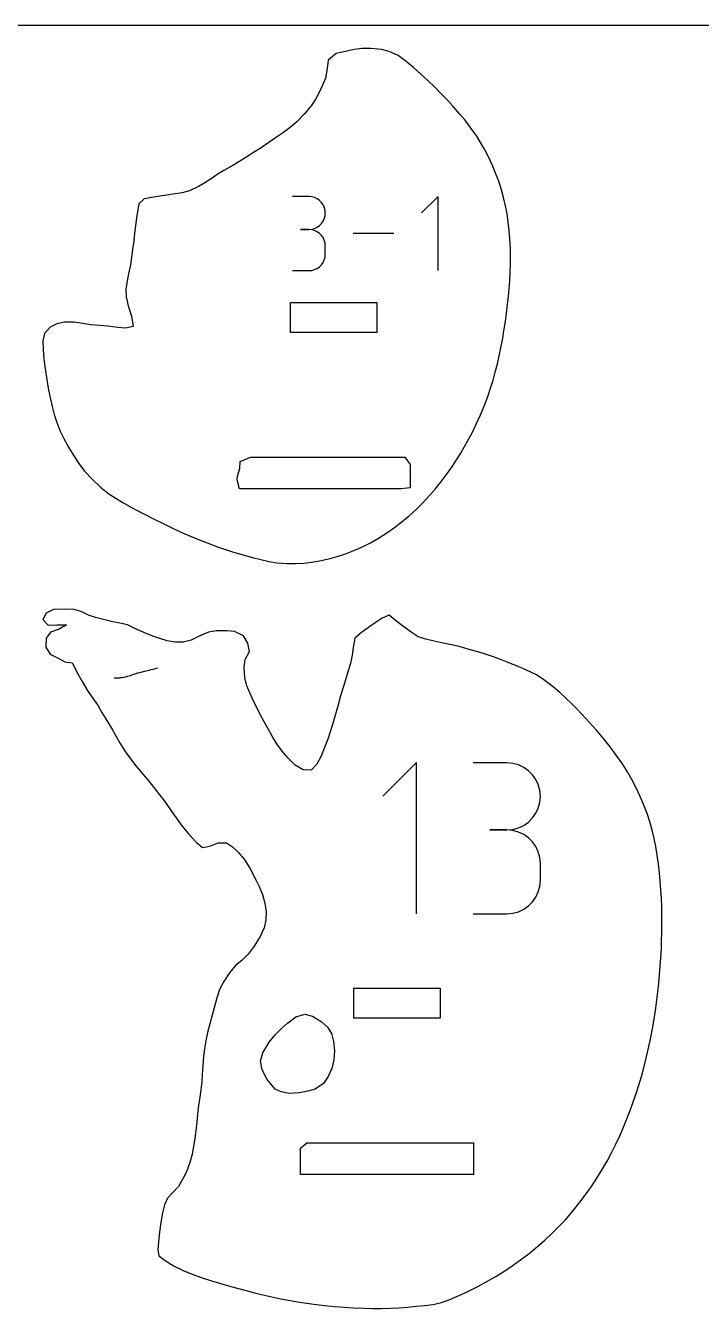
# Model space of a CAD drawing. Extents: x 0 to 300, y 0 to 147.
# Drawn here: x 49.5 to 97.2, y 56.8 to 147.3 of the extents above; entities that cross this region are included whole.
import ezdxf

# ---------------------------------------------------------------- set-up
doc = ezdxf.new("R2010")
doc.units = 0

msp = doc.modelspace()

# ---------------------------------------------------------------- linework, layer by layer
at = {"layer": 'annotation', "color": 1}
for p, q in [((69.46801, 135.263557), (68.305219, 135.263557)), ((69.677141, 135.244786), (69.46801, 135.263557)), ((69.873925, 135.190691), (69.677141, 135.244786)), ((70.055091, 135.104598), (69.873925, 135.190691)), ((70.217365, 134.989834), (70.055091, 135.104598)), ((70.357474, 134.849728), (70.217365, 134.989834)), ((78.585458, 135.269632), (77.421354, 134.1052)), ((78.585458, 130.033298), (78.585458, 135.269632)), ((70.472145, 134.687605), (70.357474, 134.849728)), ((70.558105, 134.506792), (70.472145, 134.687605)), ((70.612081, 134.310618), (70.558105, 134.506792)), ((70.630801, 134.102409), (70.612081, 134.310618)), ((70.612081, 133.893222), (70.630801, 134.102409)), ((70.630801, 134.102409), (70.630801, 134.102409)), ((69.873925, 133.010879), (70.055091, 133.097057)), ((70.055091, 133.097057), (70.217365, 133.211987)), ((70.217365, 133.211987), (70.357474, 133.352369)), ((70.357474, 133.352369), (70.472145, 133.514902)), ((70.472145, 133.514902), (70.558105, 133.696286)), ((70.558105, 133.696286), (70.612081, 133.893222)), ((69.46801, 132.937976), (68.885793, 132.937976)), ((68.885793, 132.937976), (69.46801, 132.937976)), ((69.46801, 132.937976), (69.677141, 132.956752)), ((69.677141, 132.919205), (69.46801, 132.937976)), ((69.46801, 132.937976), (69.46801, 132.937976)), ((69.677141, 132.956752), (69.873925, 133.010879)), ((69.873925, 132.865109), (69.677141, 132.919205)), ((70.055091, 132.779016), (69.873925, 132.865109)), ((70.217365, 132.664253), (70.055091, 132.779016)), ((70.357474, 132.524146), (70.217365, 132.664253)), ((70.472145, 132.362023), (70.357474, 132.524146)), ((70.558105, 132.181211), (70.472145, 132.362023)), ((70.612081, 131.985037), (70.558105, 132.181211)), ((75.458057, 132.651465), (72.594919, 132.651465)), ((70.630801, 131.776827), (70.612081, 131.985037)), ((70.630801, 131.194611), (70.630801, 131.776827)), ((70.630801, 131.776827), (70.630801, 131.776827)), ((70.217365, 130.307077), (70.357474, 130.447157)), ((70.357474, 130.447157), (70.472145, 130.609269)), ((70.472145, 130.609269), (70.558105, 130.790094)), ((70.558105, 130.790094), (70.612081, 130.986315)), ((70.612081, 130.986315), (70.630801, 131.194611)), ((68.305219, 130.033462), (69.46801, 130.033462)), ((69.46801, 130.033462), (69.677141, 130.052222)), ((69.46801, 130.033462), (69.46801, 130.033462)), ((69.677141, 130.052222), (69.873925, 130.106291)), ((69.873925, 130.106291), (70.055091, 130.192349)), ((70.055091, 130.192349), (70.217365, 130.307077)), ((73.996114, 104.033655), (73.98317, 104.026058)), ((56.605508, 101.375157), (56.578688, 101.364783)), ((56.657225, 101.393869), (56.605508, 101.375157)), ((56.850474, 101.451956), (56.657225, 101.393869)), ((56.992311, 101.502201), (56.850474, 101.451956)), ((57.112608, 101.537145), (56.992311, 101.502201)), ((57.191667, 101.557115), (57.112608, 101.537145)), ((57.371875, 101.617287), (57.191667, 101.557115)), ((57.42913, 101.630638), (57.371875, 101.617287)), ((57.621667, 101.685488), (57.42913, 101.630638)), ((57.843131, 101.741769), (57.621667, 101.685488)), ((57.905261, 101.75598), (57.843131, 101.741769)), ((58.191671, 101.826445), (57.905261, 101.75598)), ((58.250634, 101.840106), (58.191671, 101.826445)), ((58.562657, 101.918103), (58.250634, 101.840106)), ((58.603627, 101.927909), (58.562657, 101.918103)), ((58.814446, 101.983233), (58.603627, 101.927909)), ((55.729516, 101.266315), (55.729188, 101.266303)), ((55.846511, 101.270324), (55.730131, 101.266336)), ((55.89023, 101.272431), (55.846511, 101.270324)), ((55.895205, 101.273087), (55.89023, 101.272431)), ((56.106796, 101.284457), (55.895205, 101.273087)), ((56.162234, 101.292042), (56.106796, 101.284457)), ((56.274693, 101.301973), (56.162234, 101.292042)), ((56.382509, 101.321148), (56.274693, 101.301973)), ((56.418871, 101.323683), (56.382509, 101.321148)), ((56.475957, 101.336558), (56.418871, 101.323683)), ((56.578688, 101.364783), (56.475957, 101.336558)), ((77.069381, 95.315257), (74.698089, 92.943296)), ((77.069381, 84.648789), (77.069381, 95.315257)), ((83.437589, 95.302882), (81.068972, 95.302882)), ((83.863591, 95.264645), (83.437589, 95.302882)), ((84.264443, 95.154452), (83.863591, 95.264645)), ((84.63348, 94.979079), (84.264443, 95.154452)), ((84.964033, 94.745305), (84.63348, 94.979079)), ((85.249437, 94.459907), (84.964033, 94.745305)), ((85.483023, 94.12966), (85.249437, 94.459907)), ((85.658124, 93.761344), (85.483023, 94.12966)), ((85.768075, 93.361735), (85.658124, 93.761344)), ((85.806206, 92.93761), (85.768075, 93.361735)), ((85.658124, 92.110334), (85.768075, 92.511494)), ((85.768075, 92.511494), (85.806206, 92.93761)), ((85.806206, 92.93761), (85.806206, 92.93761)), ((85.249437, 91.409771), (85.483023, 91.740852)), ((85.483023, 91.740852), (85.658124, 92.110334)), ((83.437589, 90.565648), (82.251609, 90.565648)), ((82.251609, 90.565648), (83.437589, 90.565648)), ((83.437589, 90.565648), (83.863591, 90.603895)), ((83.863591, 90.527411), (83.437589, 90.565648)), ((83.437589, 90.565648), (83.437589, 90.565648)), ((83.863591, 90.603895), (84.264443, 90.714152)), ((84.264443, 90.417218), (83.863591, 90.527411)), ((84.264443, 90.714152), (84.63348, 90.889699)), ((84.63348, 90.889699), (84.964033, 91.123813)), ((84.964033, 91.123813), (85.249437, 91.409771)), ((84.63348, 90.241846), (84.264443, 90.417218)), ((84.964033, 90.008071), (84.63348, 90.241846)), ((85.249437, 89.722673), (84.964033, 90.008071)), ((85.483023, 89.392427), (85.249437, 89.722673)), ((85.658124, 89.02411), (85.483023, 89.392427)), ((85.768075, 88.624501), (85.658124, 89.02411)), ((85.806206, 88.200376), (85.768075, 88.624501)), ((85.806206, 87.014395), (85.806206, 88.200376)), ((85.806206, 88.200376), (85.806206, 88.200376)), ((85.768075, 86.590094), (85.806206, 87.014395)), ((85.483023, 85.822048), (85.658124, 86.190391)), ((85.658124, 86.190391), (85.768075, 86.590094)), ((84.63348, 84.972777), (84.964033, 85.20648)), ((84.964033, 85.20648), (85.249437, 85.491824)), ((85.249437, 85.491824), (85.483023, 85.822048)), ((81.068972, 84.649123), (83.437589, 84.649123)), ((83.437589, 84.649123), (83.863591, 84.687338)), ((83.437589, 84.649123), (83.437589, 84.649123)), ((83.863591, 84.687338), (84.264443, 84.797477)), ((84.264443, 84.797477), (84.63348, 84.972777))]:
    msp.add_line(p, q, dxfattribs=at)
at = {"layer": 'boundary', "color": 5}
for p, q in [((70.836293, 144.875636), (70.751458, 144.30832)), ((71.400053, 145.366733), (70.836293, 144.875636)), ((72.064217, 145.491878), (71.400053, 145.366733)), ((72.668067, 145.631283), (72.064217, 145.491878)), ((73.213814, 145.705884), (72.668067, 145.631283)), ((73.8481, 145.716278), (73.213814, 145.705884)), ((74.60485, 145.629676), (73.8481, 145.716278)), ((75.141459, 145.497921), (74.60485, 145.629676)), ((75.767994, 145.223444), (75.141459, 145.497921)), ((76.342571, 144.798732), (75.767994, 145.223444)), ((70.751458, 144.30832), (70.640541, 143.609606)), ((76.8757, 144.344844), (76.342571, 144.798732)), ((77.373577, 143.890201), (76.8757, 144.344844)), ((70.438142, 143.110725), (70.198641, 142.603636)), ((70.640541, 143.609606), (70.438142, 143.110725)), ((77.861855, 143.438582), (77.373577, 143.890201)), ((78.354848, 142.96787), (77.861855, 143.438582)), ((70.198641, 142.603636), (69.915462, 142.092649)), ((78.793379, 142.535467), (78.354848, 142.96787)), ((79.290195, 142.019414), (78.793379, 142.535467)), ((69.624583, 141.667185), (69.149468, 141.065228)), ((69.915462, 142.092649), (69.624583, 141.667185)), ((79.660536, 141.618347), (79.290195, 142.019414)), ((80.150926, 141.05886), (79.660536, 141.618347)), ((68.623614, 140.531412), (68.152386, 140.134606)), ((69.149468, 141.065228), (68.623614, 140.531412)), ((80.496393, 140.640495), (80.150926, 141.05886)), ((80.861548, 140.165154), (80.496393, 140.640495)), ((67.125035, 139.394209), (66.647101, 139.071897)), ((67.599182, 139.72196), (67.125035, 139.394209)), ((68.152386, 140.134606), (67.599182, 139.72196)), ((81.312469, 139.513939), (80.861548, 140.165154)), ((81.585452, 139.075282), (81.312469, 139.513939)), ((66.168167, 138.752165), (65.504455, 138.316247)), ((66.647101, 139.071897), (66.168167, 138.752165)), ((81.860665, 138.592853), (81.585452, 139.075282)), ((82.140404, 138.05636), (81.860665, 138.592853)), ((64.539559, 137.711486), (64.09425, 137.448158)), ((65.021423, 138.008556), (64.539559, 137.711486)), ((65.504455, 138.316247), (65.021423, 138.008556)), ((82.427125, 137.444416), (82.140404, 138.05636)), ((62.999527, 136.805738), (62.580531, 136.517786)), ((63.463789, 137.088203), (62.999527, 136.805738)), ((64.09425, 137.448158), (63.463789, 137.088203)), ((82.647413, 136.918574), (82.427125, 137.444416)), ((82.86473, 136.335328), (82.647413, 136.918574)), ((61.682537, 135.963161), (61.049154, 135.669125)), ((62.138881, 136.228148), (61.682537, 135.963161)), ((62.580531, 136.517786), (62.138881, 136.228148)), ((83.062202, 135.727359), (82.86473, 136.335328)), ((57.857264, 135.104581), (57.482432, 134.748832)), ((58.391894, 135.187567), (57.857264, 135.104581)), ((59.118129, 135.304041), (58.391894, 135.187567)), ((59.888119, 135.420597), (59.118129, 135.304041)), ((60.528362, 135.515986), (59.888119, 135.420597)), ((61.049154, 135.669125), (60.528362, 135.515986)), ((83.212203, 135.185263), (83.062202, 135.727359)), ((83.34786, 134.608044), (83.212203, 135.185263)), ((57.482432, 134.748832), (57.325695, 133.932643)), ((83.456478, 134.031738), (83.34786, 134.608044)), ((83.544392, 133.44245), (83.456478, 134.031738)), ((57.25768, 133.391732), (57.174312, 132.645939)), ((57.325695, 133.932643), (57.25768, 133.391732)), ((83.61181, 132.848672), (83.544392, 133.44245)), ((57.174312, 132.645939), (57.110363, 132.113643)), ((83.659725, 132.243883), (83.61181, 132.848672)), ((83.68858, 131.619133), (83.659725, 132.243883)), ((57.036328, 131.524808), (56.965855, 130.993316)), ((57.110363, 132.113643), (57.036328, 131.524808)), ((83.69914, 131.009949), (83.68858, 131.619133)), ((56.875601, 130.439002), (56.745908, 129.8189)), ((56.965855, 130.993316), (56.875601, 130.439002)), ((83.679496, 129.91777), (83.696159, 130.497448)), ((83.696159, 130.497448), (83.69914, 131.009949)), ((56.745908, 129.8189), (56.64298, 129.309885)), ((83.650693, 129.341648), (83.679496, 129.91777)), ((56.64298, 129.309885), (56.558041, 128.71083)), ((56.558041, 128.71083), (56.576124, 128.185765)), ((83.558394, 128.207097), (83.611499, 128.777827)), ((83.611499, 128.777827), (83.650693, 129.341648)), ((56.576124, 128.185765), (56.729862, 127.552908)), ((83.420049, 127.03964), (83.49537, 127.661141)), ((83.49537, 127.661141), (83.558394, 128.207097)), ((56.729862, 127.552908), (56.944088, 126.831517)), ((56.944088, 126.831517), (57.069434, 126.098831)), ((83.339515, 126.446838), (83.420049, 127.03964)), ((51.209882, 126.043759), (50.819821, 125.601037)), ((51.694478, 126.278169), (51.209882, 126.043759)), ((52.226463, 126.405154), (51.694478, 126.278169)), ((52.85808, 126.398077), (52.226463, 126.405154)), ((53.370141, 126.315058), (52.85808, 126.398077)), ((54.088773, 126.198945), (53.370141, 126.315058)), ((54.715779, 126.169788), (54.088773, 126.198945)), ((55.283281, 126.121933), (54.715779, 126.169788)), ((56.000446, 126.020948), (55.283281, 126.121933)), ((56.532621, 125.965817), (56.000446, 126.020948)), ((57.069434, 126.098831), (56.532621, 125.965817)), ((83.238816, 125.793469), (83.339515, 126.446838)), ((50.819821, 125.601037), (50.692428, 125.070051)), ((50.692428, 125.070051), (50.724909, 124.440316)), ((83.027599, 124.594573), (83.153055, 125.262262)), ((83.153055, 125.262262), (83.238816, 125.793469)), ((50.724909, 124.440316), (50.77785, 123.826226)), ((82.773631, 123.446651), (82.903244, 124.01729)), ((82.903244, 124.01729), (83.027599, 124.594573)), ((50.77785, 123.826226), (50.847693, 123.261864)), ((50.847693, 123.261864), (50.953877, 122.484129)), ((82.622915, 122.868157), (82.773631, 123.446651)), ((50.953877, 122.484129), (51.083589, 121.735121)), ((82.309922, 121.802187), (82.466782, 122.309898)), ((82.466782, 122.309898), (82.622915, 122.868157)), ((51.083589, 121.735121), (51.189917, 121.169312)), ((82.119346, 121.219767), (82.309922, 121.802187)), ((51.189917, 121.169312), (51.359722, 120.44446)), ((51.359722, 120.44446), (51.490942, 119.882834)), ((81.577759, 119.84723), (81.878996, 120.584504)), ((81.878996, 120.584504), (82.119346, 121.219767)), ((51.490942, 119.882834), (51.652793, 119.380726)), ((81.285744, 119.192327), (81.577759, 119.84723)), ((51.652793, 119.380726), (51.933047, 118.700989)), ((51.933047, 118.700989), (52.187688, 118.180212)), ((80.755468, 118.155488), (81.035757, 118.692299)), ((81.035757, 118.692299), (81.285744, 119.192327)), ((52.187688, 118.180212), (52.543199, 117.536098)), ((80.46359, 117.620602), (80.755468, 118.155488)), ((52.543199, 117.536098), (52.877532, 116.970079)), ((52.877532, 116.970079), (53.235357, 116.423132)), ((79.8872, 116.678136), (80.18716, 117.156782)), ((80.18716, 117.156782), (80.46359, 117.620602)), ((53.235357, 116.423132), (53.638565, 115.892768)), ((53.638565, 115.892768), (54.17472, 115.316744)), ((79.244292, 115.738966), (79.595369, 116.238841)), ((79.595369, 116.238841), (79.8872, 116.678136)), ((54.17472, 115.316744), (54.765955, 114.760736)), ((78.37119, 114.615896), (78.756564, 115.093256)), ((78.756564, 115.093256), (79.244292, 115.738966)), ((54.765955, 114.760736), (55.364788, 114.289957)), ((55.364788, 114.289957), (55.805611, 114.003097)), ((77.456546, 113.607178), (77.981296, 114.167886)), ((77.981296, 114.167886), (78.37119, 114.615896)), ((55.805611, 114.003097), (56.33294, 113.681602)), ((56.33294, 113.681602), (56.965773, 113.323164)), ((56.965773, 113.323164), (57.499199, 113.036862)), ((76.522314, 112.717184), (77.035902, 113.188624)), ((77.035902, 113.188624), (77.456546, 113.607178)), ((57.499199, 113.036862), (58.151215, 112.699014)), ((58.151215, 112.699014), (58.177765, 112.685379)), ((58.177765, 112.685379), (58.637772, 112.456837)), ((58.637772, 112.456837), (59.138332, 112.208798)), ((75.511273, 111.903028), (75.97095, 112.256619)), ((75.97095, 112.256619), (76.522314, 112.717184)), ((59.138332, 112.208798), (59.701655, 111.937056)), ((59.701655, 111.937056), (60.297704, 111.658291)), ((60.297704, 111.658291), (60.879845, 111.39785)), ((60.879845, 111.39785), (61.447147, 111.153181)), ((74.384722, 111.164578), (74.961883, 111.526216)), ((74.961883, 111.526216), (75.511273, 111.903028)), ((61.447147, 111.153181), (61.979267, 110.93924)), ((61.979267, 110.93924), (62.489788, 110.745935)), ((62.489788, 110.745935), (63.026499, 110.551613)), ((63.026499, 110.551613), (63.598842, 110.353731)), ((72.635982, 110.283006), (73.302151, 110.57796)), ((73.302151, 110.57796), (73.812115, 110.833539)), ((73.812115, 110.833539), (74.384722, 111.164578)), ((63.598842, 110.353731), (64.152414, 110.174449)), ((64.152414, 110.174449), (64.735093, 109.998862)), ((64.735093, 109.998862), (65.490612, 109.786762)), ((65.490612, 109.786762), (66.075922, 109.641186)), ((66.075922, 109.641186), (66.672061, 109.514871)), ((69.654072, 109.450511), (70.214962, 109.55631)), ((70.214962, 109.55631), (70.980507, 109.726716)), ((70.980507, 109.726716), (71.471789, 109.860001)), ((71.471789, 109.860001), (72.061323, 110.060218)), ((72.061323, 110.060218), (72.635982, 110.283006)), ((66.672061, 109.514871), (67.207795, 109.419289)), ((67.207795, 109.419289), (67.951336, 109.363795)), ((67.951336, 109.363795), (68.558485, 109.360183)), ((68.558485, 109.360183), (69.110785, 109.386952)), ((69.110785, 109.386952), (69.654072, 109.450511)), ((51.445846, 106.125265), (50.935893, 105.868693)), ((52.271477, 106.149089), (51.445846, 106.125265)), ((52.909013, 106.119485), (52.271477, 106.149089)), ((53.406245, 105.977685), (52.909013, 106.119485)), ((53.92814, 105.725062), (53.406245, 105.977685)), ((50.935893, 105.868693), (50.700964, 105.415322)), ((50.700964, 105.415322), (51.075827, 105.007362)), ((51.075827, 105.007362), (51.676912, 105.039647)), ((51.676912, 105.039647), (52.380024, 105.038679)), ((52.380024, 105.038679), (51.857684, 104.733492)), ((54.419621, 105.561873), (53.92814, 105.725062)), ((55.084175, 105.38346), (54.419621, 105.561873)), ((55.630454, 105.260365), (55.084175, 105.38346)), ((56.137837, 105.153912), (55.630454, 105.260365)), ((56.664824, 105.033268), (56.137837, 105.153912)), ((57.145126, 104.815487), (56.664824, 105.033268)), ((74.209406, 105.216752), (73.678631, 104.85587)), ((74.652253, 105.499157), (74.209406, 105.216752)), ((75.135054, 105.731399), (74.652253, 105.499157)), ((75.562825, 105.379418), (75.135054, 105.731399)), ((75.975053, 105.048597), (75.562825, 105.379418)), ((76.691646, 104.515374), (75.975053, 105.048597)), ((51.229589, 104.53298), (50.936115, 104.087799)), ((51.857684, 104.733492), (51.229589, 104.53298)), ((57.834195, 104.499065), (57.145126, 104.815487)), ((58.469498, 104.23295), (57.834195, 104.499065)), ((58.953757, 104.065316), (58.469498, 104.23295)), ((61.689712, 104.219113), (61.162814, 103.965253)), ((62.396443, 104.522124), (61.689712, 104.219113)), ((62.952005, 104.624303), (62.396443, 104.522124)), ((63.708588, 104.609002), (62.952005, 104.624303)), ((64.224473, 104.575428), (63.708588, 104.609002)), ((64.851326, 104.261235), (64.224473, 104.575428)), ((65.160611, 103.737392), (64.851326, 104.261235)), ((72.703789, 104.092169), (72.596801, 103.430176)), ((73.180572, 104.493169), (72.703789, 104.092169)), ((73.678631, 104.85587), (73.180572, 104.493169)), ((77.185101, 104.194368), (76.691646, 104.515374)), ((77.720031, 104.038444), (77.185101, 104.194368)), ((50.936115, 104.087799), (50.917909, 103.473596)), ((50.917909, 103.473596), (51.215116, 102.96247)), ((59.482869, 103.911843), (58.953757, 104.065316)), ((60.044785, 103.81671), (59.482869, 103.911843)), ((60.599184, 103.826107), (60.044785, 103.81671)), ((61.162814, 103.965253), (60.599184, 103.826107)), ((65.279396, 103.149725), (65.160611, 103.737392)), ((72.596801, 103.430176), (72.534959, 102.904704)), ((78.309686, 103.897125), (77.720031, 104.038444)), ((78.957016, 103.752793), (78.309686, 103.897125)), ((79.53863, 103.625699), (78.957016, 103.752793)), ((80.065769, 103.499905), (79.53863, 103.625699)), ((80.785893, 103.309086), (80.065769, 103.499905)), ((81.29196, 103.164485), (80.785893, 103.309086)), ((51.215116, 102.96247), (51.777334, 102.687879)), ((51.777334, 102.687879), (52.255306, 102.434628)), ((52.255306, 102.434628), (52.770451, 102.347263)), ((52.770451, 102.347263), (53.165922, 101.592406)), ((64.908209, 102.029715), (64.980878, 102.583924)), ((64.980878, 102.583924), (65.279396, 103.149725)), ((72.407819, 102.304557), (72.228968, 101.726375)), ((72.534959, 102.904704), (72.407819, 102.304557)), ((81.863653, 102.98746), (81.29196, 103.164485)), ((82.425017, 102.80085), (81.863653, 102.98746)), ((82.995107, 102.5966), (82.425017, 102.80085)), ((83.592391, 102.368765), (82.995107, 102.5966)), ((84.190592, 102.126348), (83.592391, 102.368765)), ((53.165922, 101.592406), (53.466147, 101.036852)), ((64.954312, 101.320308), (64.908209, 102.029715)), ((72.228968, 101.726375), (72.071593, 101.219351)), ((84.833768, 101.84053), (84.190592, 102.126348)), ((85.529191, 101.515422), (84.833768, 101.84053)), ((86.059829, 101.167228), (85.529191, 101.515422)), ((53.466147, 101.036852), (53.878846, 100.369705)), ((65.101892, 100.739913), (64.954312, 101.320308)), ((65.308777, 100.243198), (65.101892, 100.739913)), ((71.890598, 100.627029), (71.70984, 100.018459)), ((72.071593, 101.219351), (71.890598, 100.627029)), ((86.706221, 100.659215), (86.059829, 101.167228)), ((87.178131, 100.25762), (86.706221, 100.659215)), ((53.878846, 100.369705), (54.282901, 99.791816)), ((54.282901, 99.791816), (54.593786, 99.322044)), ((65.595635, 99.616999), (65.308777, 100.243198)), ((65.819955, 99.152385), (65.595635, 99.616999)), ((71.70984, 100.018459), (71.535619, 99.397612)), ((87.630608, 99.837943), (87.178131, 100.25762)), ((87.993414, 99.481799), (87.630608, 99.837943)), ((54.593786, 99.322044), (54.868218, 98.848996)), ((54.868218, 98.848996), (55.208352, 98.298904)), ((66.066707, 98.669), (65.819955, 99.152385)), ((66.318638, 98.196736), (66.066707, 98.669)), ((71.396872, 98.903973), (71.204953, 98.247541)), ((71.535619, 99.397612), (71.396872, 98.903973)), ((88.36824, 99.103174), (87.993414, 99.481799)), ((88.729678, 98.731041), (88.36824, 99.103174)), ((89.253832, 98.175693), (88.729678, 98.731041)), ((55.208352, 98.298904), (55.612279, 97.628752)), ((66.622896, 97.658686), (66.318638, 98.196736)), ((71.204953, 98.247541), (71.007272, 97.570935)), ((89.763542, 97.604582), (89.253832, 98.175693)), ((55.612279, 97.628752), (55.867702, 97.1644)), ((55.867702, 97.1644), (56.163005, 96.657312)), ((66.890177, 97.185761), (66.622896, 97.658686)), ((67.206737, 96.645438), (66.890177, 97.185761)), ((70.79992, 96.960316), (70.583763, 96.373445)), ((71.007272, 97.570935), (70.79992, 96.960316)), ((90.261792, 97.01658), (89.763542, 97.604582)), ((90.722997, 96.437118), (90.261792, 97.01658)), ((56.163005, 96.657312), (56.4593, 96.162564)), ((56.4593, 96.162564), (56.829571, 95.646533)), ((67.578878, 96.118999), (67.206737, 96.645438)), ((67.998481, 95.620884), (67.578878, 96.118999)), ((70.583763, 96.373445), (70.328865, 95.777035)), ((91.164853, 95.844056), (90.722997, 96.437118)), ((56.829571, 95.646533), (57.178515, 95.204331)), ((57.178515, 95.204331), (57.622785, 94.672845)), ((68.511183, 95.13439), (67.998481, 95.620884)), ((69.0771, 94.807902), (68.511183, 95.13439)), ((70.027434, 95.210711), (69.624673, 94.77536)), ((70.328865, 95.777035), (70.027434, 95.210711)), ((91.592469, 95.228856), (91.164853, 95.844056)), ((91.957574, 94.661715), (91.592469, 95.228856)), ((57.622785, 94.672845), (58.099921, 94.093266)), ((69.624673, 94.77536), (69.0771, 94.807902)), ((92.267908, 94.122594), (91.957574, 94.661715)), ((58.099921, 94.093266), (58.541569, 93.555844)), ((58.541569, 93.555844), (58.866567, 93.143663)), ((92.573075, 93.531705), (92.267908, 94.122594)), ((92.858589, 92.921037), (92.573075, 93.531705)), ((58.866567, 93.143663), (59.300679, 92.567345)), ((59.300679, 92.567345), (59.80188, 91.848537)), ((93.111673, 92.31812), (92.858589, 92.921037)), ((59.80188, 91.848537), (60.11229, 91.410164)), ((93.331245, 91.72767), (93.111673, 92.31812)), ((93.523142, 91.138531), (93.331245, 91.72767)), ((60.11229, 91.410164), (60.538613, 90.829778)), ((60.538613, 90.829778), (60.968014, 90.302294)), ((93.688737, 90.551962), (93.523142, 91.138531)), ((93.830021, 89.968047), (93.688737, 90.551962)), ((60.968014, 90.302294), (61.530105, 89.693295)), ((61.530105, 89.693295), (61.974743, 89.331371)), ((62.48956, 89.424398), (63.063986, 89.667997)), ((63.063986, 89.667997), (63.648315, 89.651739)), ((63.648315, 89.651739), (64.08747, 89.379778)), ((93.948173, 89.38797), (93.830021, 89.968047)), ((61.974743, 89.331371), (62.48956, 89.424398)), ((64.08747, 89.379778), (64.46674, 89.017883)), ((64.46674, 89.017883), (64.905156, 88.50515)), ((94.051231, 88.778466), (93.948173, 89.38797)), ((94.139237, 88.158838), (94.051231, 88.778466)), ((64.905156, 88.50515), (65.299073, 87.874416)), ((65.299073, 87.874416), (65.734773, 87.044554)), ((94.211235, 87.545855), (94.139237, 88.158838)), ((65.734773, 87.044554), (65.957773, 86.58135)), ((94.267886, 86.945014), (94.211235, 87.545855)), ((94.311598, 86.346743), (94.267886, 86.945014)), ((65.957773, 86.58135), (66.192895, 86.00173)), ((66.192895, 86.00173), (66.36202, 85.393698)), ((94.344106, 85.745155), (94.311598, 86.346743)), ((66.36202, 85.393698), (66.448367, 84.781624)), ((94.366379, 85.140596), (94.344106, 85.745155)), ((94.379006, 84.53615), (94.366379, 85.140596)), ((66.435881, 84.229292), (66.32068, 83.667027)), ((66.448367, 84.781624), (66.435881, 84.229292)), ((94.382396, 83.93444), (94.379006, 84.53615)), ((66.32068, 83.667027), (66.042103, 83.052776)), ((94.361253, 82.726716), (94.37665, 83.332093)), ((94.37665, 83.332093), (94.382396, 83.93444)), ((65.621539, 82.3689), (65.192526, 81.808325)), ((66.042103, 83.052776), (65.621539, 82.3689)), ((94.341709, 82.215285), (94.361253, 82.726716)), ((65.192526, 81.808325), (64.731709, 81.361859)), ((94.269808, 80.942082), (94.309025, 81.547223)), ((94.309025, 81.547223), (94.341709, 82.215285)), ((64.305589, 80.993971), (63.860217, 80.483068)), ((64.731709, 81.361859), (64.305589, 80.993971)), ((94.222819, 80.340983), (94.269808, 80.942082)), ((63.468533, 79.879561), (63.1592, 79.313269)), ((63.860217, 80.483068), (63.468533, 79.879561)), ((94.105602, 79.153519), (94.168117, 79.743936)), ((94.168117, 79.743936), (94.222819, 80.340983)), ((63.1592, 79.313269), (62.984915, 78.711601)), ((94.034643, 78.567798), (94.105602, 79.153519)), ((62.793735, 78.007598), (62.649056, 77.499521)), ((62.984915, 78.711601), (62.793735, 78.007598)), ((93.863717, 77.38833), (93.954273, 77.981098)), ((93.954273, 77.981098), (94.034643, 78.567798)), ((62.649056, 77.499521), (62.476473, 76.892166)), ((93.762704, 76.788743), (93.863717, 77.38833)), ((62.318269, 76.276855), (62.193289, 75.696388)), ((62.476473, 76.892166), (62.318269, 76.276855)), ((93.529778, 75.58026), (93.651343, 76.184749)), ((93.651343, 76.184749), (93.762704, 76.788743)), ((62.193289, 75.696388), (62.09485, 75.124416)), ((93.397603, 74.976972), (93.529778, 75.58026)), ((62.032562, 74.574086), (61.983462, 73.943943)), ((62.09485, 75.124416), (62.032562, 74.574086)), ((93.099019, 73.77103), (93.254144, 74.374105)), ((93.254144, 74.374105), (93.397603, 74.976972)), ((61.946235, 73.318156), (61.90759, 72.78128)), ((61.983462, 73.943943), (61.946235, 73.318156)), ((92.932335, 73.168627), (93.099019, 73.77103)), ((61.90759, 72.78128), (61.843768, 72.238638)), ((92.563969, 71.968448), (92.754134, 72.56785)), ((92.754134, 72.56785), (92.932335, 73.168627)), ((61.774013, 71.704307), (61.689495, 71.113872)), ((61.843768, 72.238638), (61.774013, 71.704307)), ((92.361303, 71.37037), (92.563969, 71.968448)), ((61.689495, 71.113872), (61.609802, 70.491272)), ((91.917123, 70.1824), (92.145942, 70.774976)), ((92.145942, 70.774976), (92.361303, 71.37037)), ((61.559683, 69.978748), (61.488713, 69.361283)), ((61.609802, 70.491272), (61.559683, 69.978748)), ((91.672377, 69.588634), (91.917123, 70.1824)), ((61.423307, 68.8274), (61.311597, 68.092105)), ((61.488713, 69.361283), (61.423307, 68.8274)), ((91.12783, 68.389711), (91.409162, 68.989992)), ((91.409162, 68.989992), (91.672377, 69.588634)), ((61.311597, 68.092105), (61.214996, 67.588039)), ((90.829085, 67.792824), (91.12783, 68.389711)), ((61.079263, 67.096429), (60.835447, 66.450875)), ((61.214996, 67.588039), (61.079263, 67.096429)), ((90.166473, 66.597917), (90.509748, 67.196756)), ((90.509748, 67.196756), (90.829085, 67.792824)), ((60.835447, 66.450875), (60.611732, 65.983293)), ((89.798516, 65.998231), (90.166473, 66.597917)), ((60.270066, 65.416748), (59.859256, 64.947523)), ((60.611732, 65.983293), (60.270066, 65.416748)), ((88.975919, 64.789875), (89.40227, 65.395502)), ((89.40227, 65.395502), (89.798516, 65.998231)), ((59.503317, 64.572804), (59.290793, 64.102928)), ((59.859256, 64.947523), (59.503317, 64.572804)), ((88.526605, 64.194822), (88.975919, 64.789875)), ((59.154177, 63.552071), (59.029406, 62.86349)), ((59.290793, 64.102928), (59.154177, 63.552071)), ((87.572077, 63.064132), (88.060813, 63.6207)), ((88.060813, 63.6207), (88.526605, 64.194822)), ((59.029406, 62.86349), (58.942197, 62.178937)), ((86.633213, 62.101273), (87.211789, 62.683814)), ((87.211789, 62.683814), (87.572077, 63.064132)), ((58.942197, 62.178937), (58.869503, 61.4972)), ((85.597969, 61.165122), (86.132227, 61.629012)), ((86.132227, 61.629012), (86.633213, 62.101273)), ((58.869503, 61.4972), (58.824406, 60.963011)), ((58.824406, 60.963011), (58.879058, 60.504014)), ((84.415687, 60.233496), (85.007379, 60.684386)), ((85.007379, 60.684386), (85.597969, 61.165122)), ((58.879058, 60.504014), (59.325885, 60.178342)), ((59.325885, 60.178342), (59.966429, 59.777418)), ((59.966429, 59.777418), (60.597304, 59.468885)), ((83.218995, 59.410787), (83.820618, 59.810753)), ((83.820618, 59.810753), (84.415687, 60.233496)), ((60.597304, 59.468885), (61.228039, 59.216588)), ((61.228039, 59.216588), (61.86379, 58.994258)), ((61.86379, 58.994258), (62.526944, 58.782398)), ((81.992911, 58.672982), (82.606753, 59.030835)), ((82.606753, 59.030835), (83.218995, 59.410787)), ((62.526944, 58.782398), (63.174678, 58.587476)), ((63.174678, 58.587476), (63.803706, 58.40578)), ((63.803706, 58.40578), (64.42173, 58.232814)), ((64.42173, 58.232814), (65.035862, 58.06676)), ((65.035862, 58.06676), (65.640917, 57.909758)), ((80.121032, 57.729662), (80.781002, 58.036563)), ((80.781002, 58.036563), (81.391912, 58.345091)), ((81.391912, 58.345091), (81.992911, 58.672982)), ((65.640917, 57.909758), (66.230855, 57.764367)), ((66.230855, 57.764367), (66.850388, 57.623131)), ((66.850388, 57.623131), (67.486295, 57.487429)), ((67.486295, 57.487429), (68.153042, 57.357409)), ((68.153042, 57.357409), (68.658768, 57.268396)), ((68.658768, 57.268396), (69.161696, 57.188826)), ((69.161696, 57.188826), (69.823233, 57.09913)), ((69.823233, 57.09913), (70.564094, 57.0148)), ((77.633607, 57.014947), (78.240513, 57.083663)), ((78.240513, 57.083663), (78.825984, 57.212767)), ((78.825984, 57.212767), (79.42457, 57.438888)), ((79.42457, 57.438888), (80.121032, 57.729662)), ((70.564094, 57.0148), (71.282173, 56.947465)), ((71.282173, 56.947465), (71.99379, 56.892076)), ((71.99379, 56.892076), (72.608665, 56.854507)), ((72.608665, 56.854507), (73.362544, 56.821683)), ((73.362544, 56.821683), (73.957701, 56.808099)), ((73.957701, 56.808099), (74.590824, 56.807975)), ((74.590824, 56.807975), (75.234534, 56.821489)), ((75.234534, 56.821489), (75.822818, 56.849521)), ((75.822818, 56.849521), (76.434128, 56.89623)), ((76.434128, 56.89623), (77.048683, 56.953833)), ((77.048683, 56.953833), (77.633607, 57.014947))]:
    msp.add_line(p, q, dxfattribs=at)
at = {"layer": 'frame', "color": 5}
msp.add_line((299.72, 147.32), (0, 147.32), dxfattribs=at)
at = {"layer": 'hole', "color": 5}
for p, q in [((68.166776, 125.657869), (68.166776, 127.791869)), ((68.166776, 127.791869), (74.268776, 127.791869)), ((74.268776, 127.791869), (74.268776, 125.657869)), ((74.268776, 125.657869), (68.166776, 125.657869)), ((64.626349, 116.570404), (65.363711, 116.865144)), ((65.363711, 116.865144), (66.204597, 116.865182)), ((66.204597, 116.865182), (66.930083, 116.865578)), ((66.930083, 116.865578), (67.903144, 116.866017)), ((67.903144, 116.866017), (69.35524, 116.865736)), ((69.35524, 116.865736), (70.256633, 116.865396)), ((70.256633, 116.865396), (70.958976, 116.865349)), ((70.958976, 116.865349), (71.816286, 116.86502)), ((71.816286, 116.86502), (72.348415, 116.86531)), ((72.348415, 116.86531), (73.039297, 116.86575)), ((73.039297, 116.86575), (73.821068, 116.865893)), ((73.821068, 116.865893), (75.697595, 116.86528)), ((75.697595, 116.86528), (76.240835, 116.864599)), ((76.240835, 116.864599), (76.613092, 116.35874)), ((64.423416, 115.533586), (64.594561, 116.062378)), ((64.594561, 116.062378), (64.626349, 116.570404)), ((76.613092, 116.35874), (76.612901, 115.783024)), ((64.421534, 115.259674), (64.423416, 115.533586)), ((64.57733, 114.627775), (64.421534, 115.259674)), ((76.612901, 115.783024), (76.612774, 115.253648)), ((76.612774, 115.253648), (76.61595, 114.70602)), ((65.454095, 114.62772), (64.57733, 114.627775)), ((66.081857, 114.628233), (65.454095, 114.62772)), ((66.679228, 114.628368), (66.081857, 114.628233)), ((67.648159, 114.628695), (66.679228, 114.628368)), ((68.889034, 114.629262), (67.648159, 114.628695)), ((69.527818, 114.629553), (68.889034, 114.629262)), ((71.395176, 114.630186), (69.527818, 114.629553)), ((72.433225, 114.629432), (71.395176, 114.630186)), ((73.635274, 114.627741), (72.433225, 114.629432)), ((74.402557, 114.626612), (73.635274, 114.627741)), ((75.960338, 114.630371), (74.402557, 114.626612)), ((76.61595, 114.70602), (75.960338, 114.630371)), ((72.632193, 77.275609), (72.632193, 79.409609)), ((72.632193, 79.409609), (78.734193, 79.409609)), ((78.734193, 79.409609), (78.734193, 77.275609)), ((67.548713, 76.552388), (67.974616, 76.9417)), ((67.974616, 76.9417), (68.548727, 77.371193)), ((68.548727, 77.371193), (69.182376, 77.575996)), ((69.182376, 77.575996), (69.732621, 77.423112)), ((69.732621, 77.423112), (70.332942, 77.051859)), ((70.332942, 77.051859), (70.779165, 76.649712)), ((78.734193, 77.275609), (72.632193, 77.275609)), ((66.673645, 75.597973), (67.094485, 76.104598)), ((67.094485, 76.104598), (67.548713, 76.552388)), ((70.779165, 76.649712), (71.056746, 76.19575)), ((71.056746, 76.19575), (71.214734, 75.647792)), ((66.211362, 74.839131), (66.673645, 75.597973)), ((71.214734, 75.647792), (71.274447, 74.976509)), ((66.055424, 74.248613), (66.211362, 74.839131)), ((66.183733, 73.645095), (66.055424, 74.248613)), ((71.241228, 74.353233), (71.094968, 73.735428)), ((71.274447, 74.976509), (71.241228, 74.353233)), ((66.520674, 72.95927), (66.183733, 73.645095)), ((71.094968, 73.735428), (70.843195, 73.157376)), ((67.086459, 72.279453), (66.520674, 72.95927)), ((70.49596, 72.671581), (69.922793, 72.269695)), ((70.843195, 73.157376), (70.49596, 72.671581)), ((67.526609, 72.07936), (67.086459, 72.279453)), ((68.072644, 71.976851), (67.526609, 72.07936)), ((68.788458, 72.015942), (68.072644, 71.976851)), ((69.400394, 72.121515), (68.788458, 72.015942)), ((69.922793, 72.269695), (69.400394, 72.121515)), ((68.88847, 67.575507), (68.888698, 68.099585)), ((68.888698, 68.099585), (69.327779, 68.481452)), ((69.327779, 68.481452), (70.509458, 68.482329)), ((70.509458, 68.482329), (72.002012, 68.482652)), ((72.002012, 68.482652), (73.799363, 68.482376)), ((73.799363, 68.482376), (75.889783, 68.482343)), ((75.889783, 68.482343), (77.14632, 68.482343)), ((77.14632, 68.482343), (77.694025, 68.482343)), ((77.694025, 68.482343), (78.754768, 68.482343)), ((78.754768, 68.482343), (79.558418, 68.482343)), ((79.558418, 68.482343), (80.417851, 68.482234)), ((80.417851, 68.482234), (81.07625, 68.481795)), ((81.07625, 68.481795), (81.081054, 67.969166)), ((81.081054, 67.969166), (81.079649, 67.080204)), ((68.88758, 66.854165), (68.88847, 67.575507)), ((81.079649, 67.080204), (81.079622, 66.245537)), ((68.889231, 66.245508), (68.88758, 66.854165)), ((68.921071, 66.245241), (68.889231, 66.245508)), ((69.622403, 66.246615), (68.921071, 66.245241)), ((71.241033, 66.247397), (69.622403, 66.246615)), ((72.949481, 66.24704), (71.241033, 66.247397)), ((73.756471, 66.246744), (72.949481, 66.24704)), ((74.576104, 66.247115), (73.756471, 66.246744)), ((75.754717, 66.247601), (74.576104, 66.247115)), ((77.855438, 66.247925), (75.754717, 66.247601)), ((78.631964, 66.247705), (77.855438, 66.247925)), ((79.962894, 66.246435), (78.631964, 66.247705)), ((81.079622, 66.245537), (79.962894, 66.246435))]:
    msp.add_line(p, q, dxfattribs=at)

doc.saveas('drawing.dxf')
